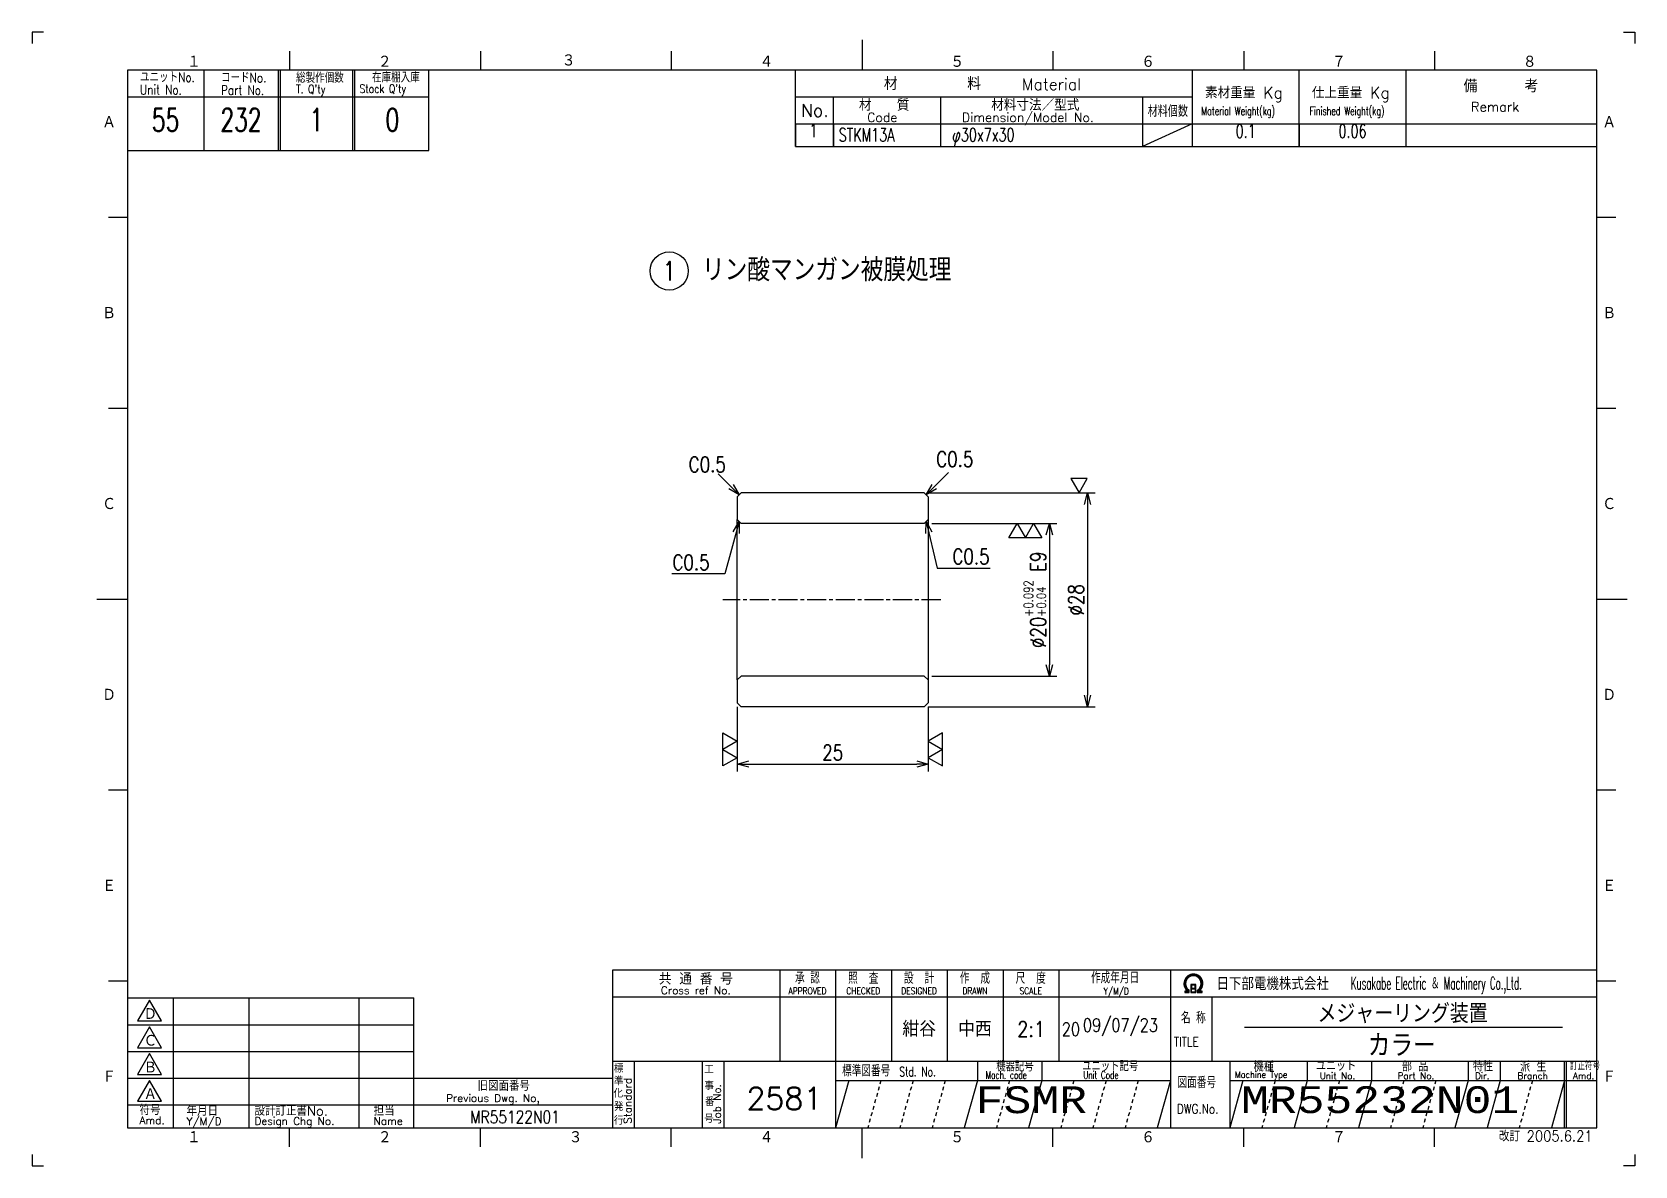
# Model space of a CAD drawing. Extents: x 0 to 210, y 0 to 148.
import ezdxf
from ezdxf.enums import TextEntityAlignment as Align

# ---------------------------------------------------------------- set-up
doc = ezdxf.new("R2010")
doc.units = 0
doc.header["$LTSCALE"] = 0.5
doc.linetypes.add('GEN3A', pattern=[3.5, 2, -1.5])
doc.linetypes.add('GEN7A', pattern=[7.5, 5, -0.75, 1, -0.75])
doc.layers.get('0').update_dxf_attribs({"linetype": 'CONTINUOUS'})
doc.layers.get('DEFPOINTS').update_dxf_attribs({"linetype": 'CONTINUOUS'})
for name, color, linetype in [('2', 5, 'CONTINUOUS'), ('4', 3, 'CONTINUOUS'), ('5', 3, 'CONTINUOUS'), ('6', 52, 'CONTINUOUS'), ('7A', 4, 'GEN7A'), ('8', 1, 'CONTINUOUS'), ('RAHM2', 1, 'CONTINUOUS'), ('RAHM3', 52, 'CONTINUOUS')]:
    doc.layers.add(name, color=color, linetype=linetype)
doc.styles.add('DIMENSION', font='monotxt.shx', dxfattribs={"bigfont": 'bigfont.shx'})
doc.styles.get("Standard").update_dxf_attribs({"font": 'romans.shx', "width": 0.8, "bigfont": 'extfont.shx'})
doc.dimstyles.new('GEN-ISO', dxfattribs={"dimscale": 0.5, "dimtxt": 4, "dimasz": 3, "dimexe": 2, "dimexo": 1, "dimgap": 1, "dimtad": 3, "dimdec": 3, "dimrnd": 0.001, "dimdsep": 46, "dimtxsty": 'Standard', "dimblk": 'OPEN30', "dimcen": 0, "dimclrt": 52, "dimadec": 0, "dimazin": 0, "dimtp": 0.1, "dimtm": 0.1, "dimtfac": 0.6, "dimtdec": 3, "dimtmove": 2, "dimatfit": 3, "dimldrblk": 'OPEN30', "dimfxl": 0, "dimarcsym": 0})

# ---------------------------------------------------------------- blocks, each defined once
blk = doc.blocks.new('1A3ﾌﾞﾋﾝ')
at = {"layer": 'RAHM2', "color": 5, "linetype": 'Continuous'}
for p, q in [((3, 297), (0, 297)), ((0, 297), (0, 294)), ((217.5, 295), (217.5, 287)), ((417, 297), (420, 297)), ((420, 297), (420, 294)), ((67.5, 292), (67.5, 287)), ((117.5, 292), (117.5, 287)), ((167.5, 292), (167.5, 287)), ((267.5, 292), (267.5, 287)), ((317.5, 292), (317.5, 287)), ((367.5, 292), (367.5, 287)), ((410, 287), (25, 287)), ((25, 287), (25, 10)), ((104, 266), (104, 287)), ((410, 10), (410, 287)), ((25, 266), (64.5, 266)), ((64.5, 266), (104, 266)), ((20, 248.5), (25, 248.5)), ((410, 248.5), (415, 248.5)), ((20, 198.5), (25, 198.5)), ((410, 198.5), (415, 198.5)), ((17, 148.5), (25, 148.5)), ((410, 148.5), (418, 148.5)), ((20, 98.5), (25, 98.5)), ((410, 98.5), (415, 98.5)), ((20, 48.5), (25, 48.5)), ((410, 48.5), (415, 48.5)), ((25, 10), (410, 10)), ((67.5, 5), (67.5, 10)), ((117.5, 5), (117.5, 10)), ((217.5, 2), (217.5, 10)), ((267.5, 5), (267.5, 10)), ((317.5, 5), (317.5, 10)), ((367.5, 5), (367.5, 10)), ((0, 3), (0, 0)), ((0, 0), (3, 0)), ((420, 0), (417, 0)), ((420, 3), (420, 0))]:
    blk.add_line(p, q, dxfattribs=at)
at = {"layer": 'RAHM2', "color": 7, "linetype": 'Continuous'}
for p, q in [((45, 287), (45, 266)), ((64.5, 287), (64.5, 266)), ((65, 287), (65, 266)), ((84, 287), (84, 266)), ((84.5, 287), (84.5, 266)), ((200, 267), (200, 287)), ((304, 287), (304, 267)), ((332, 267), (332, 287)), ((360, 287), (360, 267)), ((25, 280), (64.5, 280)), ((64.5, 280), (104, 280)), ((200, 280), (304, 280)), ((210, 267), (210, 280)), ((238, 280), (238, 267)), ((291, 280), (291, 267)), ((200, 273), (410, 273)), ((304, 273), (291, 267)), ((200, 267), (410, 267)), ((195.93, 51.26), (195.93, 27.42)), ((210.55, 51.26), (210.55, 10)), ((225.18, 51.26), (225.18, 27.42)), ((239.8, 51.26), (239.8, 27.42)), ((254.43, 51.26), (254.43, 27.42)), ((269.05, 51.26), (269.05, 27.42)), ((298.3, 51.26), (298.3, 10)), ((25, 44), (100, 44)), ((37, 44), (37, 10)), ((56.8, 44), (56.8, 10)), ((85.6, 44), (85.6, 10)), ((100, 10), (100, 44)), ((152.05, 44.26), (410, 44.26)), ((269.05, 44.26), (269.05, 27.42)), ((298.3, 44.26), (298.3, 44.26)), ((309.17, 44.26), (309.17, 27.42)), ((25, 37), (100, 37)), ((25, 30), (100, 30)), ((152.05, 27.42), (410, 27.42)), ((157.77, 27.42), (157.77, 10)), ((175.59, 27.42), (175.59, 10)), ((181.3, 27.42), (181.3, 10)), ((247.73, 27.42), (247.73, 22.42)), ((264.59, 27.42), (264.59, 22.42)), ((313.83, 27.42), (313.83, 10)), ((334.15, 27.42), (334.15, 22.42)), ((351, 27.42), (351, 22.42)), ((376.29, 27.42), (376.29, 22.42)), ((384.72, 27.42), (384.72, 22.42)), ((401.57, 10), (401.57, 27.42)), ((402.07, 10), (402.07, 27.42)), ((25, 23), (100, 23)), ((100, 23), (152.05, 23)), ((210.55, 22.42), (298.3, 22.42)), ((313.83, 22.42), (410, 22.42)), ((25, 16), (100, 16)), ((100, 16), (152.05, 16)), ((167.5, 5), (167.5, 10))]:
    blk.add_line(p, q, dxfattribs=at)
at = {"layer": 'RAHM2', "color": 3, "linetype": 'Continuous'}
for p, q in [((317.73, 36.35), (401.03, 36.35)), ((214.02, 22.42), (210.55, 10)), ((247.73, 22.42), (244.26, 10)), ((264.59, 22.42), (261.12, 10)), ((298.3, 22.42), (294.83, 10)), ((334.15, 22.42), (330.68, 10)), ((351, 22.42), (347.54, 10)), ((376.29, 22.42), (372.82, 10)), ((384.72, 22.42), (381.25, 10))]:
    blk.add_line(p, q, dxfattribs=at)
at = {"layer": 'RAHM2', "color": 3, "linetype": 'GEN3A'}
for p, q in [((222.44, 22.42), (218.98, 10)), ((230.87, 22.42), (227.41, 10)), ((239.3, 22.42), (235.84, 10)), ((256.16, 22.42), (252.69, 10)), ((273.01, 22.42), (269.55, 10)), ((281.44, 22.42), (277.98, 10)), ((289.87, 22.42), (286.41, 10)), ((325.72, 22.42), (322.25, 10)), ((342.57, 22.42), (339.11, 10)), ((359.43, 22.42), (355.97, 10)), ((367.86, 22.42), (364.39, 10)), ((393.14, 22.42), (389.68, 10))]:
    blk.add_line(p, q, dxfattribs=at)
at = {"layer": 'RAHM2', "color": 5, "linetype": 'Continuous'}
blk.add_lwpolyline([(410, 51.26), (152.05, 51.26), (152.05, 10)], dxfattribs=at)
at = {"layer": 'RAHM2', "color": 7, "linetype": 'Continuous'}
for points in [[(303.62, 47.51), (303.62, 45.4), (304.92, 45.4), (304.92, 47.51), (303.62, 47.51)], [(303.77, 47.36), (303.77, 46.53), (304.77, 46.53), (304.77, 47.36), (303.77, 47.36)], [(304.77, 46.38), (304.77, 45.55), (303.77, 45.55), (303.77, 46.38), (304.77, 46.38)], [(302.02, 45.4), (303.22, 45.4), (303.22, 46.01)], [(302.02, 45.58), (302.97, 45.58), (302.97, 45.91)], [(302.72, 45.82), (302.72, 45.75), (302.02, 45.75), (302.02, 45.4)], [(305.32, 45.98), (305.32, 45.4), (306.58, 45.4), (306.58, 45.75), (305.85, 45.75), (305.85, 45.8)], [(305.57, 45.87), (305.57, 45.58), (306.58, 45.58)]]:
    blk.add_lwpolyline(points, dxfattribs=at)
for points in [[(30.79, 43.41), (27.65, 37.97), (33.92, 37.97)], [(30.79, 36.41), (27.65, 30.97), (33.92, 30.97)], [(30.79, 29.41), (27.65, 23.97), (33.92, 23.97)], [(30.79, 22.41), (27.65, 16.97), (33.92, 16.97)]]:
    blk.add_lwpolyline(points, close=True, dxfattribs=at)
at = {"layer": 'RAHM2', "color": 3, "linetype": 'Continuous'}
for points in [[(317.29, 22.42), (313.83, 10)], [(401.57, 22.42), (401.57, 22.42), (398.11, 10)]]:
    blk.add_lwpolyline(points, dxfattribs=at)
at = {"layer": 'RAHM2', "color": 7, "linetype": 'Continuous'}
for radius, start, end in [(2.5, 308.2706, 230.8952), (2.28, 303.9949, 234.4013), (2.06, 299.8294, 238.4756)]:
    blk.add_arc((304.3, 47.76), radius, start, end, dxfattribs=at)
at = {"layer": '4', "width": 0.9}
blk.add_text('改訂 2005.6.21', height=2.8, dxfattribs=at).set_placement((408.91, 6.44), align=Align.RIGHT)
at = {"layer": 'RAHM2', "color": 5, "linetype": 'Continuous'}
for s, p in [('１', (40.6, 287.58)), ('２', (90.6, 287.58)), ('４', (190.6, 287.58)), ('５', (240.6, 287.58)), ('６', (290.6, 287.58)), ('７', (340.6, 287.58)), ('８', (390.6, 287.58)), ('Ａ', (18.36, 271.74)), ('Ａ', (411.44, 271.74)), ('Ｂ', (18.36, 221.74)), ('Ｂ', (411.44, 221.74)), ('Ｃ', (18.36, 171.74)), ('Ｃ', (411.44, 171.74)), ('Ｄ', (18.36, 121.74)), ('Ｄ', (411.44, 121.74)), ('Ｅ', (18.36, 71.74)), ('Ｅ', (411.44, 71.74)), ('Ｆ', (18.36, 21.74)), ('Ｆ', (411.44, 21.74)), ('１', (40.6, 5.87)), ('２', (90.6, 5.87)), ('３', (140.6, 5.87)), ('４', (190.6, 5.87)), ('５', (240.6, 5.87)), ('６', (290.6, 5.87)), ('７', (340.6, 5.87))]:
    blk.add_text(s, height=3.31, dxfattribs=at).set_placement(p)
blk.add_text('３', height=3.31, dxfattribs=at).set_placement((140.6, 289.58), align=Align.MIDDLE)
at = {"layer": 'RAHM2', "color": 7, "linetype": 'Continuous'}
for s, height, width, p in [('ユニットNo.', 2.5, 0.8, (28.29, 283.92)), ('コードNo.', 2.5, 0.8, (49.52, 283.81)), ('総製作個数', 2.5, 0.8, (69.17, 283.72)), ('在庫棚入庫', 2.5, 0.8, (89.08, 283.82)), ('Unit No.', 2.5, 0.8, (28.29, 280.64)), ('Part No.', 2.5, 0.8, (49.52, 280.53)), ("T. Q'ty", 2.2, 0.8, (69.17, 280.96)), ("Stock Q'ty", 2.2, 0.8, (85.8, 281.06)), ('材料個数', 3, 0.8, (292.32, 274.79)), ('Material Weight(kg)', 2.2, 0.68, (306.37, 275.25)), ('Finished Weight(kg)', 2.2, 0.68, (334.74, 275.25)), ('作成年月日', 3, 0.7, (277.49, 47.82)), ('Y/M/D', 1.8, 0.8, (280.79, 44.87)), ('Kusakabe Electric ＆ Machinery Co.,Ltd.', 3.3108, 0.5, (345.56, 46.19)), ('名 称', 3, 0.7, (301.06, 37.33)), ('20', 3.5, 0.8, (269.81, 34.08)), ('TITLE', 2.5, 0.8, (299.18, 31.25)), ('標準図番号', 3, 0.7, (212.26, 23.44)), ('Std. No.', 2.5, 0.7, (227.23, 23.44)), ('機器記号', 2.5, 0.7, (252.65, 24.77)), ('ユニット記号', 2.5, 0.7, (275.14, 24.85)), ('訂正符号', 2, 0.7, (403.01, 25.16)), ('Mach. code', 2, 0.7, (249.86, 22.83)), ('Unit Code', 2, 0.7, (275.45, 22.83)), ('図面番号', 3, 0.7, (300.15, 20.37)), ('Machine Type', 1.7, 0.9, (315.15, 23.05))]:
    blk.add_text(s, height=height, dxfattribs=dict(at, width=width)).set_placement(p)
for s, height, p in [('材\u3000\u3000\u3000\u3000\u3000料', 3.311, (223.18, 281.82)), ('Material', 3, (259.34, 281.82)), ('素材重量 Kg', 3, (307.35, 279.63)), ('仕上重量 Kg', 3, (335.35, 279.63)), ('備     考', 3.311, (375.08, 281.21)), ('No.', 3.311, (201.5, 274.82)), ('材\u3000\u3000質', 3, (216.68, 276.39)), ('材料寸法／型式', 3, (251.33, 276.39)), ('Remark', 2.5, (377.03, 276.16)), ('Code', 2.4, (218.82, 273.45)), ('Dimension/Model No.', 2.4, (243.65, 273.45)), ('Ｄ', 3.2, (29.23, 38.2)), ('Ｃ', 3.2, (29.23, 31.2)), ('Ｂ', 3.2, (29.23, 24.2)), ('標', 2, (152.44, 24.43)), ('工', 2, (176.15, 24.24)), ('機種', 2.4, (320.08, 24.76)), ('ユニット', 2.4, (336.39, 24.96)), ('部 品', 2.4, (358.93, 24.79)), ('特性', 2.4, (377.55, 24.78)), ('派 生', 2.4, (389.89, 24.72)), ('旧図面番号', 2.5, (116.71, 19.69)), ('準', 2, (152.47, 21.11)), ('事', 2, (176.17, 19.92)), ('Unit No.', 1.7, (337.39, 22.76)), ('Part No.', 1.7, (357.81, 22.76)), ('Dir.', 1.7, (378.09, 22.76)), ('Branch', 1.7, (389.24, 22.76)), ('Amd.', 1.7, (403.74, 22.76)), ('Ａ', 3.2, (29.23, 17.2)), ('Previous Dwg. No,', 2, (108.5, 16.75)), ('化', 2, (152.37, 17.95)), ('番', 2, (176.31, 15.76)), ('Amd.', 2, (28.17, 10.93)), ('符号', 2.5, (28.17, 13.37)), ('Y/M/D', 2, (40.49, 10.7)), ('年月日', 2.5, (40.49, 13.14)), ('設計訂正書No.', 2.5, (58.29, 13.18)), ('Design Chg No.', 2, (58.29, 10.75)), ('担当', 2.5, (89.5, 13.18)), ('Name', 2, (89.5, 10.75)), ('行', 2, (152.46, 10.82)), ('発', 2, (152.46, 14.47)), ('号', 2, (176.11, 11.28))]:
    blk.add_text(s, height=height, dxfattribs=at).set_placement(p)
for s, height, p in [('共 通 番 号', 3, (173.93, 49.14)), ('Cross ref No.', 2, (173.93, 46.01))]:
    blk.add_text(s, height=height, dxfattribs=at).set_placement(p, align=Align.MIDDLE)
for s, height, width, p in [('承 認', 3, 0.7, (203.18, 49.35)), ('照  査', 3, 0.7, (217.8, 49.35)), ('設  計', 3, 0.7, (232.43, 49.35)), ('作  成', 3, 0.7, (247.05, 49.35)), ('尺  度', 3, 0.7, (261.67, 49.35)), ('APPROVED', 1.8, 0.8, (203.18, 45.85)), ('CHECKED', 1.8, 0.8, (217.8, 45.85)), ('DESIGNED', 1.8, 0.8, (232.43, 45.85)), ('DRAWN', 1.8, 0.8, (247.05, 45.85)), ('SCALE', 1.8, 0.8, (261.67, 45.85)), ('DWG.No.', 2.5, 0.8, (305.41, 14.96))]:
    blk.add_text(s, height=height, dxfattribs=dict(at, width=width)).set_placement(p, align=Align.MIDDLE)
at = {"layer": 'RAHM2', "color": 7, "linetype": 'Continuous', "width": 0.844147}
blk.add_text('日下部電機株式会社', height=3.311, dxfattribs=at).set_placement((310.35, 46.06), (339.79, 46.06), align=Align.FIT)
at = {"layer": 'RAHM2', "color": 7, "linetype": 'Continuous'}
for s, p in [('Standard', (157.07, 11.05)), ('Job No.', (180.5, 11.05))]:
    blk.add_text(s, height=2, rotation=90, dxfattribs=at).set_placement(p)
at = {"layer": 'RAHM2', "color": 5, "linetype": 'Continuous', "width": 0.7}
for tag, p in [('HEADER3', (35, 274.01)), ('HEADER4', (54.75, 274)), ('HEADER15', (74.49, 274)), ('HEADER16', (94.43, 274))]:
    blk.add_attdef(tag, text='', height=6, dxfattribs=at).set_placement(p, align=Align.MIDDLE)
at = {"layer": 'RAHM2', "color": 7, "linetype": 'Continuous'}
blk.add_attdef('HEADER5', text='', height=2.5, dxfattribs=at).set_placement((63.69, 267.1), align=Align.BOTTOM_RIGHT)
for tag, height, width, p in [('HEADER1', 5, 0.9, (359.12, 40.15)), ('HEADER25', 3.2, 0.63, (46.91, 40.38)), ('HEADER23', 3.33, 0.8, (71.4, 40.2)), ('HEADER24', 3.5, 0.8, (92.57, 40.22)), ('HEADER7', 5, 0.8, (174.38, 35.8)), ('GEN-TITLE-SCA', 4, 0.85, (261.79, 35.85)), ('HEADER22', 3.2, 0.63, (46.91, 33.38)), ('HEADER20', 3.33, 0.8, (71.4, 33.2)), ('HEADER21', 3.5, 0.8, (92.57, 33.22)), ('HEADER2', 6, 0.9, (358.89, 31.68)), ('HEADER19', 3.2, 0.63, (46.91, 26.38)), ('HEADER17', 3.33, 0.8, (71.4, 26.2)), ('HEADER18', 3.5, 0.8, (92.57, 26.22)), ('HEADER11', 3.2, 0.63, (46.91, 19.38)), ('HEADER9', 3.33, 0.8, (71.4, 19.2)), ('HEADER10', 3.5, 0.8, (92.57, 19.22)), ('HEADER14', 3.31, 0.8, (126.54, 12.82))]:
    blk.add_attdef(tag, text='', height=height, dxfattribs=dict(at, width=width)).set_placement(p, align=Align.MIDDLE)
for tag, p in [('HEADER27', (232.45, 36.09)), ('HEADER26', (247.07, 36.09))]:
    blk.add_attdef(tag, text='', height=4, dxfattribs=at).set_placement(p, align=Align.MIDDLE)
at = {"layer": 'RAHM2', "color": 7, "linetype": 'Continuous', "width": 0.8}
blk.add_attdef('GEN-TITLE-DAT', text='', height=3.5, dxfattribs=at).set_placement((275.35, 34.1), align=Align.BOTTOM_LEFT)
at = {"layer": 'RAHM2', "color": 5, "linetype": 'Continuous'}
blk.add_attdef('HEADER6', text='', height=5.8, dxfattribs=at).set_placement((207.09, 13.03), align=Align.BOTTOM_RIGHT)
at = {"layer": 'RAHM2', "color": 5, "linetype": 'Continuous', "style": 'DIMENSION', "width": 1.2}
for tag, p in [('HEADER13', (213.56, 11.75)), ('HEADER12', (247.26, 11.72)), ('GEN-TITLE-DWG', (316.79, 11.74))]:
    blk.add_attdef(tag, text='', height=7.02, dxfattribs=at).set_placement(p, align=Align.BOTTOM_LEFT)
at = {"layer": 'RAHM2', "color": 5, "linetype": 'Continuous', "style": 'DIMENSION'}
blk.add_attdef('HEADER8', text='', height=7.02, dxfattribs=at).set_placement((408.58, 11.71), align=Align.BOTTOM_RIGHT)
blk = doc.blocks.new('_Open30')
at = {"color": 0, "linetype": 'ByBlock', "lineweight": -2}
for p, q in [((-1, 0.27), (0, 0)), ((0, 0), (-1, -0.27)), ((0, 0), (-1, 0))]:
    blk.add_line(p, q, dxfattribs=at)
blk = doc.blocks.new('*D4')
at = {"layer": '5', "color": 0, "lineweight": -2}
for p, q in [((117.4, 88.14), (139.28, 88.14)), ((138.28, 86.64), (138.28, 61.64)), ((117.4, 60.14), (139.28, 60.14))]:
    blk.add_line(p, q, dxfattribs=at)
at = {"layer": 'DEFPOINTS', "color": 0}
for p in [(116.9, 88.14), (116.9, 60.14), (138.28, 60.14)]:
    blk.add_point(p, dxfattribs=at)
at = {"layer": '5', "color": 0, "lineweight": -2, "xscale": 1.5, "yscale": 1.5, "zscale": 1.5}
for p, rotation in [((138.28, 88.14), 90), ((138.28, 60.14), 270)]:
    blk.add_blockref('_Open30', p, dxfattribs=dict(at, rotation=rotation))
at = {"layer": '5', "color": 52, "insert": (136.78, 74.14), "char_height": 2, "attachment_point": 5, "rotation": 90}
blk.add_mtext('%%C28', dxfattribs=at)
blk = doc.blocks.new('STDBUHIN')
at = {"color": 7}
for p, q in [((0, 0), (0, -6)), ((10, 0), (10, -6)), ((38, 0), (38, -6)), ((91, 0), (91, -6)), ((104, 0), (104, -6)), ((132, 0), (132, -6)), ((160, 0), (160, -6)), ((0, -6), (210, -6))]:
    blk.add_line(p, q, dxfattribs=at)
at = {"layer": 'RAHM3', "color": 7, "width": 0.9}
for tag, p in [('1GENST', (4.710911, -4.609434)), ('4GENST', (96.434633, -4.658422)), ('5GENST', (118, -4.729)), ('6GENST', (146, -4.729))]:
    blk.add_attdef(tag, text='', height=3.5, dxfattribs=at).set_placement(p, align=Align.BOTTOM_CENTER)
at = {"layer": 'RAHM3', "color": 7}
for tag, p, width in [('2GENST', (11.373533, -4.658422), 0.8), ('3GENST', (41.070972, -4.658422), 0.8), ('7GENST', (162.759538, -4.671383), 0.9)]:
    blk.add_attdef(tag, p, '', height=3.5, dxfattribs=dict(at, width=width))
blk = doc.blocks.new('*D5')
at = {"layer": '5', "color": 0, "lineweight": -2}
for p, q in [((117.9, 84.14), (134.28, 84.14)), ((133.28, 82.64), (133.28, 65.64)), ((117.9, 64.14), (134.28, 64.14))]:
    blk.add_line(p, q, dxfattribs=at)
at = {"layer": 'DEFPOINTS', "color": 0}
for p in [(117.4, 84.14), (117.4, 64.14), (133.28, 64.14)]:
    blk.add_point(p, dxfattribs=at)
at = {"layer": '5', "color": 0, "lineweight": -2, "xscale": 1.5, "yscale": 1.5, "zscale": 1.5}
for p, rotation in [((133.28, 84.14), 90), ((133.28, 64.14), 270)]:
    blk.add_blockref('_Open30', p, dxfattribs=dict(at, rotation=rotation))
at = {"layer": '5', "color": 52, "insert": (131.38, 74.14), "char_height": 2, "attachment_point": 5, "rotation": 90}
blk.add_mtext('%%C20{\\H1.200000;\\S+0.092^ +0.04;} E9', dxfattribs=at)
blk = doc.blocks.new('*D6')
at = {"layer": '5', "color": 0, "lineweight": -2}
for p, q in [((92.4, 60.14), (92.4, 51.64)), ((117.4, 60.14), (117.4, 51.64)), ((93.9, 52.64), (115.9, 52.64))]:
    blk.add_line(p, q, dxfattribs=at)
at = {"layer": 'DEFPOINTS', "color": 0}
for p in [(92.4, 60.64), (117.4, 60.64), (117.4, 52.64)]:
    blk.add_point(p, dxfattribs=at)
at = {"layer": '5', "color": 0, "lineweight": -2, "xscale": 1.5, "yscale": 1.5, "zscale": 1.5, "rotation": 180}
blk.add_blockref('_Open30', (92.4, 52.64), dxfattribs=at)
at = {"layer": '5', "color": 0, "lineweight": -2, "xscale": 1.5, "yscale": 1.5, "zscale": 1.5}
blk.add_blockref('_Open30', (117.4, 52.64), dxfattribs=at)
at = {"layer": '5', "color": 52, "insert": (104.9, 54.14), "char_height": 2, "attachment_point": 5}
blk.add_mtext('25', dxfattribs=at)
blk = doc.blocks.new('GENBALLOON1')
blk.add_circle((0, 0), 5)
at = {"flags": 1}
blk.add_attdef('GEN_PARENT', text='', height=2.5, dxfattribs=at).set_placement((0, 0), align=Align.MIDDLE)
blk.add_attdef('REF_NO', text='', height=3.5).set_placement((0, 0), align=Align.MIDDLE)
at = {"color": 7, "flags": 1}
for tag, p in [('5GENINF', (6.43, 0.96)), ('6GENINF', (6.43, 0.63)), ('7GENINF', (6.43, 0.3)), ('8GENINF', (6.43, -0.04)), ('9GENINF', (6.43, -0.37)), ('3GENINF', (6.43, -2.34)), ('4GENINF', (6.43, -2.67)), ('10GENINF', (6.43, -0.7)), ('11GENINF', (6.43, -1)), ('12GENINF', (6.43, -1.34)), ('13GENINF', (6.43, -1.67)), ('14GENINF', (6.43, -2)), ('15GENINF', (6.43, -3)), ('16GENINF', (6.43, -3.34)), ('17GENINF', (6.43, -3.7)), ('18GENINF', (6.43, -4.04)), ('19GENINF', (6.43, -4.37)), ('20GENINF', (6.43, -4.7)), ('21GENINF', (6.43, -5.04)), ('22GENINF', (6.43, -5.37))]:
    blk.add_attdef(tag, p, '', height=0.2, dxfattribs=at)

msp = doc.modelspace()

# ---------------------------------------------------------------- linework, layer by layer
at = {"layer": '2'}
for p, q in [((92.8952, 88.1439), (92.3952, 87.6439)), ((92.8952, 88.1439), (92.3952, 87.6439)), ((92.3952, 87.6439), (92.3952, 84.6439)), ((116.8952, 88.1439), (92.8952, 88.1439)), ((117.3952, 87.6439), (116.8952, 88.1439)), ((117.3952, 87.6439), (117.3952, 85.6439)), ((92.3952, 63.6439), (92.3952, 84.6439)), ((92.3952, 84.6439), (92.8952, 84.1439)), ((116.8952, 84.1439), (92.8952, 84.1439)), ((116.8952, 84.1439), (117.3952, 84.6439)), ((117.3952, 85.6439), (117.3952, 84.6439)), ((117.3952, 84.6439), (117.3952, 63.6439)), ((92.8952, 64.1439), (92.3952, 63.6439)), ((92.3952, 63.6439), (92.3952, 60.6439)), ((116.8952, 64.1439), (92.8952, 64.1439)), ((116.8952, 64.1439), (117.3952, 63.6439)), ((117.3952, 63.6439), (117.3952, 60.6439)), ((92.8952, 60.1439), (92.3952, 60.6439)), ((92.8952, 60.1439), (92.3952, 60.6439)), ((116.8952, 60.1439), (92.8952, 60.1439)), ((117.3952, 60.6439), (116.8952, 60.1439))]:
    msp.add_line(p, q, dxfattribs=at)
at = {"layer": '7A'}
msp.add_line((119.0412, 74.1439), (90.5166, 74.1439), dxfattribs=at)
at = {"layer": '8'}
for points in [[(137.1655, 88.1439), (138.248, 90.0189), (136.083, 90.0189), (137.1655, 88.1439)], [(129.0578, 84.1439), (130.1403, 82.2689), (127.9753, 82.2689), (129.0578, 84.1439)], [(131.2228, 84.1439), (132.3053, 82.2689), (130.1403, 82.2689), (131.2228, 84.1439)], [(92.3952, 55.6318), (90.5202, 54.5493), (90.5202, 56.7143), (92.3952, 55.6318)], [(117.3952, 55.6318), (119.2702, 54.5493), (119.2702, 56.7143), (117.3952, 55.6318)], [(92.3952, 53.4668), (90.5202, 52.3843), (90.5202, 54.5493), (92.3952, 53.4668)], [(117.3952, 53.4668), (119.2702, 52.3843), (119.2702, 54.5493), (117.3952, 53.4668)]]:
    msp.add_lwpolyline(points, close=True, dxfattribs=at)

# ---------------------------------------------------------------- block references
at = {"layer": '2', "xscale": 0.5, "yscale": 0.5, "zscale": 0.5}
msp.add_blockref('1A3ﾌﾞﾋﾝ', (0, 0), dxfattribs=at).add_auto_attribs({'GEN-TITLE-DWG': 'MR55232N01', 'GEN-TITLE-DAT': '09/07/23', 'GEN-TITLE-SCA': '2:1', 'HEADER1': 'メジャーリング装置', 'HEADER2': 'カラー', 'HEADER3': '55', 'HEADER4': '232', 'HEADER6': '2581', 'HEADER12': 'FSMR', 'HEADER14': 'MR55122N01', 'HEADER15': '1', 'HEADER16': '0', 'HEADER27': '紺谷', 'HEADER26': '中西'})
at = {"layer": '5'}
ref = msp.add_blockref('GENBALLOON1', (83.4723, 117.2115), dxfattribs=dict(at, xscale=0.5, yscale=0.5, zscale=0.5))
ref.add_attrib('REF_NO', '1', dxfattribs={"color": 7, "height": 2.5, "width": 0.7}).set_placement((83.4723, 117.2115), align=Align.MIDDLE_CENTER)
at = {"layer": 'RAHM2'}
ref = msp.add_blockref('STDBUHIN', (100, 136.5), dxfattribs=dict(at, xscale=0.5, yscale=0.5, zscale=0.5))
ref.add_attrib('1GENST', '1', dxfattribs={"layer": 'RAHM3', "color": 7, "height": 1.75, "width": 0.7}).set_placement((102.3555, 134.1953), align=Align.BOTTOM_CENTER)
ref.add_attrib('2GENST', 'STKM13A', (105.6868, 134.1708), dxfattribs={"layer": 'RAHM3', "color": 7, "height": 1.75, "width": 0.7})
ref.add_attrib('3GENST', 'φ30x7x30', (120.5355, 134.1708), dxfattribs={"layer": 'RAHM3', "color": 7, "height": 1.75, "width": 0.7})
ref.add_attrib('5GENST', '0.1', dxfattribs={"layer": 'RAHM3', "color": 7, "height": 1.75, "width": 0.7}).set_placement((159, 134.1355), align=Align.BOTTOM_CENTER)
ref.add_attrib('6GENST', '0.06', dxfattribs={"layer": 'RAHM3', "color": 7, "height": 1.75, "width": 0.7}).set_placement((173, 134.1355), align=Align.BOTTOM_CENTER)

# ---------------------------------------------------------------- texts
at = {"layer": '5', "color": 52, "char_height": 2}
for insert, attachment_point in [((88.767, 79.0426), 6), ((120.5821, 79.8072), 4)]:
    msp.add_mtext('C0.5', dxfattribs=dict(at, insert=insert, attachment_point=attachment_point))
at = {"layer": '6'}
for s, height, width, p in [('リン酸マンガン被膜処理', 3, 0.9, (87.7739, 115.8591)), ('C0.5', 2, 0.8, (86.0271, 90.8705)), ('C0.5', 2, 0.8, (118.4597, 91.5687))]:
    msp.add_text(s, height=height, dxfattribs=dict(at, width=width)).set_placement(p)

# ---------------------------------------------------------------- dimensions: what is measured, and where the dimension line sits
at = {"layer": '5'}
for base, p1, p2, override, picture, middle in [((138.2829, 60.1439), (116.8952, 88.1439), (116.8952, 60.1439), {"dimscale": 0.5, "dimpost": '%%C<>'}, '*D4', (136.7829, 74.1439)), ((133.2829, 64.1439), (117.3952, 84.1439), (117.3952, 64.1439), {"dimscale": 0.5, "dimpost": '%%C<> E9', "dimtol": 1, "dimtp": 0.092, "dimtm": -0.04}, '*D5', (131.3829, 74.1439))]:
    dim = msp.add_linear_dim(base=base, p1=p1, p2=p2, angle=90, dimstyle='GEN-ISO', override=override, dxfattribs=at)
    dim.commit()
    dim.dimension.update_dxf_attribs({"geometry": picture, "text_midpoint": middle})
dim = msp.add_linear_dim(base=(117.3952, 52.6439), p1=(92.3952, 60.6439), p2=(117.3952, 60.6439), dimstyle='GEN-ISO', override={"dimscale": 0.5}, dxfattribs=at)
dim.commit()
dim.dimension.update_dxf_attribs({"geometry": '*D6', "text_midpoint": (104.8952, 54.1439)})

# ---------------------------------------------------------------- leaders
for points in [[(92.6452, 87.8939), (89.9099, 90.6293)], [(117.1452, 87.8939), (120.0628, 90.8115)]]:
    msp.add_leader(points, dimstyle='GEN-ISO', override={"dimscale": 0.5}, dxfattribs=at)
at = {"layer": '5', "annotation_type": 0, "has_hookline": 1, "text_width": 4.9524}
for points, hookline_direction in [([(92.6452, 84.3939), (90.767, 77.5426), (89.267, 77.5426)], 1), ([(117.1452, 84.3939), (118.5821, 78.3072), (120.0821, 78.3072)], 0)]:
    msp.add_leader(points, dimstyle='GEN-ISO', dxfattribs=dict(at, hookline_direction=hookline_direction))

doc.saveas('drawing.dxf')
